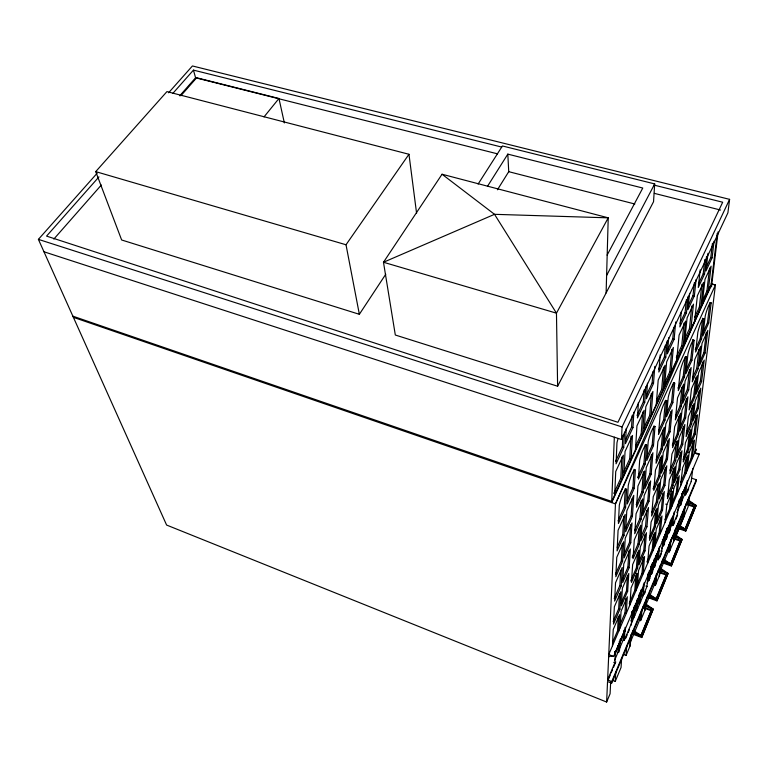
<?xml version="1.0" encoding="UTF-8"?>
<svg xmlns="http://www.w3.org/2000/svg" width="768" height="768" viewBox="0 0 768 768"><rect width="100%" height="100%" fill="white"/><g stroke="black" fill="none" stroke-linecap="round" stroke-linejoin="round"><path stroke-width="1.15" d="M606.115 292.934L608.227 217.834L442.051 174.24L383.482 262.262L395.318 335.021L557.616 386.227L653.539 201.715L654.691 183.917L502.426 145.968L478.099 184.08M614.333 437.184L611.683 502.598L710.899 286.426L717.235 233.347M614.707 494.976L615.725 471.552L623.338 455.165L622.147 478.79L620.765 478.32L621.811 457.066M97.152 173.222L38.4 239.366L166.608 525.053L606.634 702.038L607.546 681.533L611.635 683.155L696.067 481.536L696.298 479.731L691.747 478.234M611.635 683.155L611.722 681.571L607.613 679.949L615.466 503.894L702.787 303.014M43.968 251.779L621.475 439.507L622.07 426.96L729.6 199.354L192.422 65.962L168.605 92.774M610.656 682.186L610.09 693.754L606.634 702.038M612.442 645.888L613.248 629.501L619.613 614.65L618.691 631.219L617.549 630.787L618.317 616.579M615.59 461.29L622.31 446.899L622.877 435.187M618.029 438.672A12.24 2.285 -72.1 0 0 616.963 442.877L616.061 463.814L623.731 447.37L624.499 432.134M623.818 475.142L625.046 451.488L632.486 435.456L631.094 459.293L629.731 458.842L631.027 436.195M626.246 428.41L625.45 443.674L632.957 427.584L633.85 412.214M607.613 679.949L614.851 662.784L615.408 652.147L614.851 651.936M615.552 653.251L615.062 651.629L615.552 653.251L619.45 642.826M614.227 598.445L619.882 585.466L620.688 570.422M613.181 621.514L618.682 608.746L619.498 593.578M615.466 574.243L621.331 560.899L622.272 543.59M617.174 547.334L622.742 534.826L623.75 516.307M618.029 520.906L624.25 507.139L625.248 488.602M612.518 680.362L615.235 681.427L615.744 672.077M619.92 609.216L620.899 591.715L614.352 606.806L613.507 624.115L619.92 609.216L618.682 608.746M621.216 585.955L622.243 567.446L615.523 582.787L614.63 601.114L621.216 585.955L619.882 585.466M622.589 561.35L623.674 541.738L616.762 557.328L615.821 576.749L622.589 561.35L621.331 560.899M624.038 535.277L625.2 514.454L618.086 530.294L617.078 550.925L624.038 535.277L622.742 534.826M625.574 507.59L626.611 489.062A11.462 1.958 -71.7 0 0 623.155 493.488A11.462 1.958 -71.7 0 0 619.315 505.133L618.413 523.498L625.574 507.59L624.25 507.139M614.582 660.336L617.99 652.272L618.365 645.61M617.99 652.272L618.538 652.483L619.046 643.603L614.755 653.76L615.312 653.971M620.102 627.917L621.053 611.309L627.312 596.726L626.237 613.507L624.979 613.037L625.891 598.493M625.536 439.997L631.546 427.133L632.218 415.306M618.49 643.392L619.613 643.824L619.718 641.981L622.8 634.598M619.987 642.346L619.536 650.131L618.538 652.483M620.285 639.302L620.765 640.954L624.653 631.747L624.749 630.298L624.182 630.086L624.096 631.536L624.653 631.747M619.613 643.824L620.726 639.6M620.765 640.954L620.842 639.514L620.16 639.389M621.648 657.994L621.062 667.459L615.235 681.427M619.402 648.922L623.184 639.955L623.597 633.235M621.082 603.322L626.486 590.784L627.446 575.424M622.349 579.955L627.888 567.216L628.915 550.829M623.808 555.283L629.501 542.342L630.595 524.832M625.776 528.019L631.142 515.971L632.237 498.432M627.264 500.448L632.89 487.987L634.051 469.277M635.453 449.798L636.95 425.846L644.189 410.266L642.538 434.371L641.194 433.939L642.653 412.118M638.41 402.518L637.44 417.946L644.736 402.307L645.802 386.774M623.184 639.955L624.288 640.378L625.114 627.302M627.658 591.216L628.79 573.504L622.368 588.317L621.36 605.856L627.658 591.216L626.486 590.784M629.155 567.677L630.355 548.947L623.76 563.99L622.694 582.547L629.155 567.677L627.888 567.216M630.749 542.784L632.006 522.941L625.229 538.234L624.106 557.885L630.749 542.784L629.501 542.342M632.429 516.413L633.763 495.37L626.794 510.893L625.603 531.754L632.429 516.413L631.142 515.971M634.205 488.438L635.395 469.718A11.338 1.92 -71.9 0 0 632.045 473.942A11.338 1.92 -71.9 0 0 628.253 485.453L627.187 504.019L634.205 488.438L632.89 487.987M623.347 654.394L626.083 655.44L626.717 645.888M637.018 415.421L643.344 401.866L644.15 389.923M629.923 604.858L631.066 587.981L637.181 573.734L636.019 573.312M644.131 430.906L645.821 406.752L652.906 391.498L651.072 415.795L649.728 415.373L651.36 393.389M647.462 383.232L646.378 398.794L653.51 383.482L654.806 366.374M629.798 646.522L630.48 636.95M631.325 625.056L632.218 612.451L631.661 612.24M632.371 613.402L631.901 611.952L632.371 613.402L634.262 608.938L633.792 607.488M631.066 634.406L630.278 645.379L626.083 655.44M630.883 620.957L632.515 617.088L632.918 611.395M629.251 603.36L634.79 590.362L635.856 575.587M630.739 580.906L636.422 567.715L637.478 553.104M632.227 557.27L638.083 543.802L639.197 528.355M634.81 530.112L639.907 518.544L641.184 500.794M636.192 504.643L641.894 491.837L643.344 471.696M637.584 477.571L643.939 463.498L645.302 444.547L646.637 444.979L645.245 463.93L638.41 479.098L639.677 460.291A11.174 1.872 -72.1 0 1 643.421 448.944A11.174 1.872 -72.1 0 1 646.637 444.979M633.917 609.427L633.341 617.405L634.31 615.082L634.982 605.952L635.539 606.163L634.55 608.496L634.003 608.285L636.595 602.16M634.55 608.496L634.694 606.605L634.138 606.394M637.181 573.734L635.923 590.784L634.79 590.362M637.594 568.138L638.909 550.157L632.64 564.614L631.44 582.432L637.594 568.138L636.422 567.715M639.341 544.243L640.742 525.245L634.31 539.914L633.034 558.758L639.341 544.243L638.083 543.802M641.203 518.995L642.672 498.883L636.067 513.782L634.723 533.722L641.203 518.995L639.907 518.544M643.162 492.259L644.726 470.947L637.939 486.067L636.518 507.216L643.162 492.259L641.894 491.837M635.539 606.163L635.683 604.272M646.416 395.299L652.138 383.059L652.982 371.654M633.888 613.834L635.482 610.07L635.904 604.339M637.277 587.606L638.554 570.528L644.563 556.531L643.171 573.773L641.99 573.35L643.258 557.251M637.546 601.421L638.506 599.146L637.958 598.934L637.248 608.112L636.298 610.378L636.989 601.21L637.546 601.421L639.811 594.365M638.506 599.146L638.659 597.245M637.219 605.952L638.4 603.158L638.928 596.256M640.819 537.206L645.59 526.253L646.838 510.442M640.358 594.576L639.917 593.05M638.688 562.32L643.805 550.445L645.053 534.538M642.336 513.187L647.789 500.803L649.2 482.89M644.794 485.328L649.92 473.818L651.437 454.694M646.435 457.958L652.186 445.219L653.693 426.115L655.018 426.538L653.482 445.642L646.781 460.512L648.202 441.542A11.069 1.834 -72.2 0 1 651.898 430.31A11.069 1.834 -72.2 0 1 655.018 426.538M642.931 587.184L640.493 594.461L639.936 594.259L639.216 603.466L640.157 601.219L640.8 593.146M641.05 590.083L640.896 591.994L641.443 592.195L638.717 598.445L638.17 598.243M641.184 590.026L641.626 591.6L643.709 586.675L643.277 585.091M656.256 404.496L658.205 380.083L665.088 365.27L662.995 389.827L661.67 389.414L663.533 367.2M660.221 354.854L658.848 372.029L665.779 357.178L667.152 341.069M641.443 592.195L641.597 590.285M641.626 591.6L641.741 590.227M645.014 550.877L646.474 532.704L640.32 546.893L638.976 564.922L645.014 550.877L643.805 550.445M646.954 526.733L648.499 507.533L642.192 521.933L640.762 540.979L646.954 526.733L645.59 526.253M649.008 501.216L650.64 480.912L644.16 495.533L642.653 515.674L649.008 501.216L647.789 500.803M651.178 474.24L652.906 452.726L646.253 467.549L644.659 488.899L651.178 474.24L649.92 473.818M630.115 642.826L639.552 620.227L640.003 614.64M640.147 599.002L641.76 595.181L642.23 589.392M639.552 620.227L640.608 620.63L641.434 610.56M641.174 619.267L642.01 609.197M644.189 582.73L643.123 595.68L641.76 595.181M658.464 369.494L664.416 356.774L665.376 345.264M647.597 563.405L649.056 546.048L654.912 532.406L653.347 549.898L652.234 549.504L653.568 534.346M631.834 633.782L641.731 637.536L653.242 609.091L644.544 603.206M644.89 610.387L645.082 608.131M645.274 605.875L645.763 600.25M624.288 640.378L647.011 586.454L648.144 573.36M647.549 576.029L648.096 576.221L647.654 574.752M664.512 386.525L666.634 361.939L673.373 347.434L671.107 372.144L669.802 371.75L671.818 349.392M668.726 337.709L667.334 353.837L674.122 339.283L675.706 321.926M640.608 620.63L645.341 609.283L646.128 600.269M647.107 583.267L648.288 580.474L648.998 572.294M648.288 580.474L648.826 580.666L649.642 571.315L647.664 576M649.334 577.066L649.642 573.562M649.91 571.93L649.478 570.451L649.91 571.93L648.096 576.221M649.104 571.123L650.189 571.517L652.147 565.421M649.296 537.85L654.288 526.272L655.709 510.134M651.744 512.429L656.39 501.754L657.907 484.579M653.021 488.899L658.742 475.92L660.355 457.642M656.17 459.792L661.162 448.589L662.784 430.253M658.598 431.002L663.715 419.654L665.424 400.33L666.739 400.733L665.002 420.058L658.493 434.515L660.115 415.315A10.906 1.786 -72.4 0 1 663.754 404.266A10.906 1.786 -72.4 0 1 666.739 400.733M648.826 580.666L649.766 578.438L650.602 569.069M650.842 568.262L651.389 568.464L650.947 567.014L652.061 564.403M649.766 578.438L649.229 578.237L651.139 573.706L651.773 566.659M655.43 526.666L657.082 508.224L651.091 522.058L649.546 540.355L655.43 526.666L654.288 526.272M657.629 502.176L659.376 482.717L653.232 496.742L651.6 516.058L657.629 502.176L656.39 501.754M659.952 476.323L661.795 455.75L655.488 469.978L653.77 490.397L659.952 476.323L658.742 475.92M662.4 448.992L664.358 427.219L657.888 441.629L656.064 463.258L662.4 448.992L661.162 448.589M666.941 351.35L672.758 338.89L673.805 327.312M651.139 573.706L651.677 573.898L652.704 562.56L653.251 562.762L653.078 564.701L652.531 564.509M652.272 569.174L652.704 564.47M651.389 568.464L652.858 564.979L652.426 563.53M654.643 546.864L656.237 529.334L661.987 515.923L660.298 533.587L659.126 533.184L660.576 517.872M653.453 562.31L652.598 571.718L651.677 573.898M654.182 560.563L653.078 564.701M652.435 570.634L653.952 567.043L654.605 559.968M653.952 567.043L654.49 567.235L655.258 558.989M658.07 551.242L655.795 558.096L655.248 557.904M654.49 567.235L655.402 565.075L656.179 556.81M656.602 553.632L656.285 555.629L656.832 555.821L654.211 561.83L653.789 560.294L654.586 558.422M640.963 635.904L651.427 610.013L642.845 606.826M656.832 555.821L657.014 553.862M645.658 605.635L654.269 585.024L654.922 578.141M656.467 555.043L657.014 555.235L657.139 553.824L656.467 553.67M656.448 521.098L661.354 509.722L662.89 493.44M658.666 496.531L663.686 485.002L665.328 467.683M661.066 470.63L666.211 458.947L667.958 440.515M664.022 442.147L668.822 431.395L670.675 411.763M666.163 414.221L671.578 402.23L673.421 382.771L674.717 383.174L672.854 402.624L666.47 416.803L668.227 397.459A10.8 1.747 -72.5 0 1 671.827 386.525A10.8 1.747 -72.5 0 1 674.717 383.174M655.402 565.075L654.864 564.883L657.197 559.354L657.984 551.059M676.714 359.952L679.085 335.126L685.622 321.062L683.117 346.003L681.754 345.6L683.99 323.04M681.312 311.846L679.872 326.947L686.448 312.845L688.08 296.515M654.269 585.024L655.315 585.398L656.41 573.936M662.544 510.125L664.33 491.52L658.435 505.114L656.755 523.584L662.544 510.125L661.354 509.722M664.915 485.414L666.797 465.782L660.758 479.558L658.992 499.046L664.915 485.414L663.686 485.002M667.411 459.341L669.398 438.605L663.216 452.554L661.344 473.155L667.411 459.341L666.211 458.947M670.051 431.789L672.154 409.843L665.818 423.974L663.83 445.786L670.051 431.789L668.822 431.395M655.862 584.083L656.851 573.763M657.197 559.354L658.272 559.738L659.549 546.48M680.045 323.309L685.104 312.47L686.381 299.635M659.203 576.086L660.259 565.373M658.272 559.738L661.805 551.357L662.947 539.856L662.4 539.674M647.194 597.293L656.957 600.883L668.064 573.408L659.53 567.6M660.682 564.643L659.645 575.03L655.315 585.398M663.024 540.931L662.611 539.443L663.024 540.931L664.915 535.478M665.098 522.307L666.883 504.528L672.49 491.462L671.366 491.088M661.642 548.822L663.005 545.587L663.648 539.222M663.005 545.587L663.542 545.779L664.502 536.218L665.04 536.41L665.962 534.24L666.163 532.262L665.626 532.07M663.542 545.779L664.445 543.619L663.917 543.437L664.128 541.315M684.557 342.864L687.091 317.904L693.494 304.118L690.845 329.184L689.424 328.771L691.805 305.99M689.578 293.328L687.926 309.677L694.368 295.862L696.106 279.446M665.04 536.41L667.286 529.651M664.445 543.619L665.309 535.114M666.202 533.443L665.789 531.984L666.202 533.443L667.622 530.083L667.21 528.614L667.622 530.083M663.917 543.437L665.76 539.059L666.528 531.6M669.946 470.323L674.39 460.118L676.31 441.418M665.76 539.059L666.288 539.251L667.488 527.664L666.086 530.976M664.915 519.773L669.514 508.992L671.136 493.325M667.162 496.09L671.856 485.174L673.565 468.682M672.288 445.152L677.29 433.786L679.094 416.304M675.446 416.362L680.102 405.898L682.032 387.226M677.952 388.09L683.213 376.454L685.238 356.803L686.525 357.178L684.47 376.829L678.269 390.595L680.218 371.05A10.656 1.69 -72.7 0 1 683.77 360.288A10.656 1.69 -72.7 0 1 686.525 357.178M666.874 534.826L667.306 530.554M668.179 527.539L667.181 537.139L666.288 539.251M672.49 491.462L670.618 509.366L669.514 508.992M673.094 485.587L675.072 466.742L669.331 479.971L667.459 498.691L673.094 485.587L671.856 485.174M675.715 460.56L677.789 440.688L671.923 454.09L669.946 473.827L675.715 460.56L674.39 460.118M678.47 434.16L680.669 413.194L674.65 426.749L672.566 447.6L678.47 434.16L677.29 433.786M681.389 406.301L683.702 384.125L677.539 397.853L675.341 419.904L681.389 406.301L680.102 405.898M668.381 526.867L668.918 527.05L668.525 525.494M687.581 307.171L693.034 295.488L694.387 282.595M667.104 535.882L668.477 532.637L669.149 526.214M668.477 532.637L669.005 532.819L669.907 524.256M669.005 532.819L669.888 530.726L669.35 530.544L669.581 528.403M671.856 506.458L673.747 488.525L679.258 475.68L677.28 493.738L676.186 493.373L677.904 477.571M670.445 523.45L670.051 521.894M672.634 516.845L670.55 523.373L669.907 523.267M669.888 530.726L671.117 519.091M659.981 571.354L668.246 551.587L668.995 544.57M668.918 527.05L671.77 519.254M669.35 530.544L671.606 525.216L672.528 516.614M668.246 551.587L669.274 551.952L670.406 541.421M694.646 320.909L697.363 295.776L703.603 282.346L700.762 307.574L699.36 307.181L701.914 284.246M700.176 269.875L698.266 287.501L704.544 274.042L706.531 256.349M669.802 550.685L671.04 539.261M673.718 514.675L671.616 520.694L671.088 520.512M671.606 525.216L672.662 525.581L674.131 512.045M674.112 480.106L678.739 469.373L680.544 452.746M677.165 453.898L681.418 444.125L683.338 426.461M679.45 428.717L684.365 417.552L686.4 398.774M682.32 400.762L687.35 389.472L689.52 369.504M685.546 371.28L690.691 359.856L692.842 340.09A10.55 1.67 -72.8 0 0 692.63 339.725M679.91 469.757L681.994 450.758L676.358 463.757L674.371 482.64L679.91 469.757L678.739 469.373M682.685 444.528L684.883 424.512L679.114 437.674L677.011 457.565L682.685 444.528L681.418 444.125M685.603 417.936L687.926 396.816L682.022 410.131L679.805 431.136L685.603 417.936L684.365 417.552M688.685 389.885L691.142 367.565L685.094 381.034L682.752 403.238L688.685 389.885L687.35 389.472M694.118 340.464A10.56 1.661 -72.8 0 0 691.45 343.411A10.56 1.661 -72.8 0 0 687.936 354.058L685.862 373.738L691.949 360.23L694.118 340.464L692.842 340.09M680.342 540.278L670.57 564.47L680.342 540.278L671.99 537.37M698.39 284.026L703.229 273.686L704.803 259.536M673.555 541.68L674.832 530.198M673.978 540.653L683.309 518.102L682.301 517.757L682.992 511.901M674.4 536.909L675.178 529.978M661.709 562.55L671.347 565.987L682.09 539.414L673.699 533.693M680.563 486.019L682.598 467.894L687.994 455.328L685.862 473.568L684.672 473.184L686.515 457.219M678.778 502.464L677.453 514.214L672.662 525.581M702.144 304.57L705.005 279.322L711.12 266.15L708.144 291.494L706.886 291.149L701.366 303.13M707.962 253.306L705.955 271.008L712.099 257.818L714.048 241.238M676.858 512.774L680.054 505.19L680.803 498.662M680.054 505.19L680.582 505.363L681.936 493.565M681.667 496.627L681.917 494.458M679.632 499.181L678.403 502.08L678.941 502.262L678.768 503.808L682.042 496.061L682.214 494.515L681.686 494.333M686.246 433.037L690.403 423.485L692.458 405.667M692.4 378.134L696.758 368.362L698.938 349.421M680.582 505.363L681.437 503.338L682.57 493.546L683.098 493.718L682.234 495.763L681.706 495.581M683.059 459.485L687.581 448.992L689.53 432.067M689.357 406.358L693.61 396.691L695.798 377.76M695.299 349.661L700.32 338.515L702.624 318.614A10.435 1.622 -73 0 0 702.422 318.221M683.098 493.718L683.328 491.693M682.704 493.075L683.232 493.258L683.424 491.674L682.886 491.501M706.886 291.149L709.565 268.109M706.061 267.61L710.803 257.472L712.454 243.264M690.922 430.166L685.411 442.877L683.27 461.952L688.685 449.357L690.922 430.166L689.789 429.811M691.661 423.878L694.013 403.68L688.378 416.534L686.112 436.627L691.661 423.878L690.403 423.485M694.781 397.056L697.267 375.754L691.498 388.752L689.117 409.939L694.781 397.056L693.61 396.691M698.083 368.755L700.704 346.272L694.8 359.414L692.285 381.792L698.083 368.755L696.758 368.362M703.882 318.97A10.435 1.613 -73 0 0 701.318 321.725A10.435 1.613 -73 0 0 697.853 332.227L695.626 352.051L701.558 338.88L703.882 318.97L702.624 318.614M693.274 440.947L691.2 458.17L692.275 458.525L694.502 440.15L689.203 452.496L687.062 470.765L685.978 470.41M681.437 503.338L680.909 503.155L684.528 494.592L685.555 485.846M686.774 483.763L683.232 493.258M684.528 494.592L685.574 494.938L687.245 480.864M683.28 518.381L684.566 507.571M683.789 517.162L685.046 506.678M711.504 286.781L718.09 231.869M690.077 443.05L694.08 433.757L696.259 415.584M692.16 419.587L697.162 408.115L699.197 391.171M696.163 390.595L700.349 381.101L702.634 362.054M699.13 363.331L703.882 352.675L706.31 332.438M702.144 334.474L707.491 322.627L709.891 302.621L711.149 302.976L708.72 322.982L702.893 335.914L705.235 315.984A10.349 1.584 -73.1 0 1 708.662 305.587A10.349 1.584 -73.1 0 1 711.149 302.976M695.242 434.131L697.584 414.816L692.16 427.306L689.904 446.515L695.242 434.131L694.08 433.757M698.352 408.48L700.819 388.157L695.28 400.781L692.899 421.008L698.352 408.48L697.162 408.115M701.626 381.485L704.227 360.058L698.563 372.826L696.058 394.147L701.626 381.485L700.349 381.101M705.072 353.021L707.818 330.413L702.029 343.306L699.389 365.827L705.072 353.021L703.882 352.675M689.424 496.205L688.128 506.784L669.274 551.952M691.219 481.526L692.842 468.451M694.704 452.64L715.45 284.918L615.466 503.894L73.373 317.328M676.253 527.827L685.757 531.101L696.134 505.43L687.907 499.786M729.6 199.354L727.901 212.822L621.475 439.507M685.872 527.501L694.426 506.266L686.189 503.491M651.427 610.013L641.021 635.136L632.352 631.853M694.426 506.266L685.075 528.826L676.762 525.965M656.63 598.205L666.202 575.088L657.744 572.054M641.731 637.536L653.242 609.091L643.44 605.462M656.957 600.883L668.064 573.408L658.397 569.933M671.347 565.987L682.09 539.414L672.547 536.093M685.757 531.101L696.134 505.43L686.717 502.253M674.314 536.842L682.301 517.757M611.722 681.571L696.298 479.731M685.574 494.938L691.238 481.488M608.006 680.438L610.291 675.014M611.203 672.845L612.576 669.581M613.488 667.411L615.773 661.978M625.834 638.093L627.206 634.829M628.118 632.659L629.491 629.405M644.371 594.077L645.293 591.878M659.616 557.875L661.459 553.488M673.469 524.966L674.851 521.683M675.773 519.485L677.626 515.098M687.322 492.067L688.714 488.774M638.496 596.102L639.686 593.29M652.704 562.56L650.765 567.13L651.312 567.331L651.139 569.27L650.189 571.517M623.021 634.214L624.298 631.21M633.59 609.254L631.526 614.122L632.083 614.333M653.251 562.762L654.989 558.71M664.502 536.218L662.208 541.642L662.746 541.834M668.026 527.856L669.523 524.17M678.48 503.213L681.245 496.675M685.757 486.01L682.464 493.738L681.408 493.382M608.64 657.043A8.765 3.638 25.3 0 1 613.632 656.467L699.302 454.061L694.8 452.611M657.014 555.235L659.021 550.483L658.608 548.88M620.15 624.355L624.979 613.037M680.698 482.515L684.672 473.184M612.634 642.307L617.549 630.787M636.998 585.043L641.99 573.35M646.915 561.965L652.234 549.504M654.778 543.389L659.126 533.184M671.664 503.962L676.186 493.373M686.851 468.374L691.2 458.17M676.33 357.398L681.754 345.6M684.586 339.293L689.424 328.771M694.646 317.424L699.36 307.181M613.824 493.43L620.765 478.32M623.414 472.57L629.731 458.842M635.52 446.266L641.194 433.939M643.776 428.314L649.728 415.373M656.371 400.944L661.67 389.414M664.608 383.04L669.802 371.75M704.246 298.81L705.744 295.546M711.043 285.187L611.741 501.446L72.854 316.166M606.614 275.491L654.691 183.917M607.104 255.149L642.768 188.035L507.821 154.128L487.43 186.422M497.434 189.792L508.733 171.677L507.821 154.128M416.592 213.341L408.97 154.272L166.934 91.603L95.722 171.619L121.642 239.981L359.357 314.304L385.766 274.234M359.357 314.304L346.013 244.762L408.97 154.272M264.038 116.899L278.957 98.486L196.666 77.76L180.854 95.77M53.827 239.088L101.338 185.021M179.741 95.808L195.581 77.779L193.45 70.118L501.686 147.062M98.966 176.89L46.56 236.102L617.952 422.294L722.688 202.224L654.058 185.098M172.8 93.446L193.45 70.118M709.834 286.81L710.899 286.426M195.581 77.779L497.558 153.859M654.346 193.363L720.547 210.038M508.733 171.677L634.838 204.01M710.803 257.472L712.099 257.818M703.229 273.686L704.544 274.042M711.946 284.045L715.421 284.986L711.13 283.814M693.034 295.488L694.368 295.862M685.104 312.47L686.448 312.845M707.491 322.627L708.72 322.982M700.32 338.515L701.558 338.88M672.758 338.89L674.122 339.283M95.722 171.619L346.013 244.762M690.691 359.856L691.949 360.23M664.416 356.774L665.779 357.178M683.213 376.454L684.47 376.829M652.138 383.059L653.51 383.482M671.578 402.23L672.854 402.624M643.344 401.866L644.736 402.307M663.715 419.654L665.002 420.058M631.546 427.133L632.957 427.584M38.4 239.366L622.07 426.96M687.581 448.992L688.685 449.357M688.109 452.15L689.203 452.496M652.186 445.219L653.482 445.642M622.31 446.899L623.731 447.37M643.939 463.498L645.245 463.93M672.634 488.15L673.747 488.525M681.504 495.888L682.042 496.061M686.083 504.317L694.32 507.091M678.019 504.298L678.547 504.48M665.75 504.144L666.883 504.528M670.906 521.088L671.443 521.27M670.234 521.194L670.771 521.376M676.349 527.011L685.853 530.285L677.51 524.582M668.381 525.552L668.928 525.734L668.717 527.722L667.824 529.843L666.749 529.469M665.424 534.058L665.962 534.24M664.704 534.24L665.242 534.432M671.904 538.186L680.246 541.094M664.243 536.602L664.781 536.784M658.829 548.102L659.376 548.294M660.73 550.982L661.805 551.357M655.546 555.85L656.093 556.051M655.373 556.55L655.92 556.742M655.363 557.808L655.91 558M662.227 560.669L670.656 563.674M661.795 561.754L671.434 565.181L662.928 559.402M652.32 564.778L652.858 564.979M658.32 570.73L661.536 571.891M657.821 571.258L666.288 574.291L656.256 598.522L647.712 595.382M643.498 584.304L644.045 584.506M645.926 586.061L647.011 586.454M640.09 592.349L640.637 592.55M647.261 596.506L657.034 600.096L648.374 594.23M637.133 599.318L637.69 599.52M639.341 600.912L640.704 601.421M636.854 600.288L637.315 601.718L635.789 605.338L635.318 603.917M638.4 603.158L639.763 603.667M642.778 607.603L651.36 610.79M644.294 608.89L645.341 609.283M636.432 607.805L637.795 608.314M635.482 610.07L636.845 610.579M634.31 615.082L634.858 615.293M632.515 617.088L633.888 617.606M631.891 633.014L641.798 636.778L632.976 630.816M623.741 630.989L624.854 631.421M620.054 641.232L620.611 641.443M619.152 641.77L619.718 641.981M618.806 644.016L619.363 644.227M613.632 656.467L608.746 654.576L696.278 449.146A7.632 1.008 -72.2 0 0 694.915 453.485M613.738 662.352L614.851 662.784M633.206 630.25L642.038 636.202M648.605 593.674L657.264 599.539M644.314 603.763L653.011 609.648M659.309 568.138L667.843 573.946M663.158 558.864L671.654 564.653M677.731 524.074L686.064 529.766M673.488 534.211L681.869 539.933M687.696 500.285L695.923 505.93M442.051 174.24L494.525 214.32L556.464 313.162L557.616 386.227M278.957 98.486L284.362 122.938M696.797 454.147A7.891 4.33 22.6 0 1 699.302 454.061M608.227 217.834L556.464 313.162L383.482 262.262L494.525 214.32L608.227 217.834"/></g></svg>
